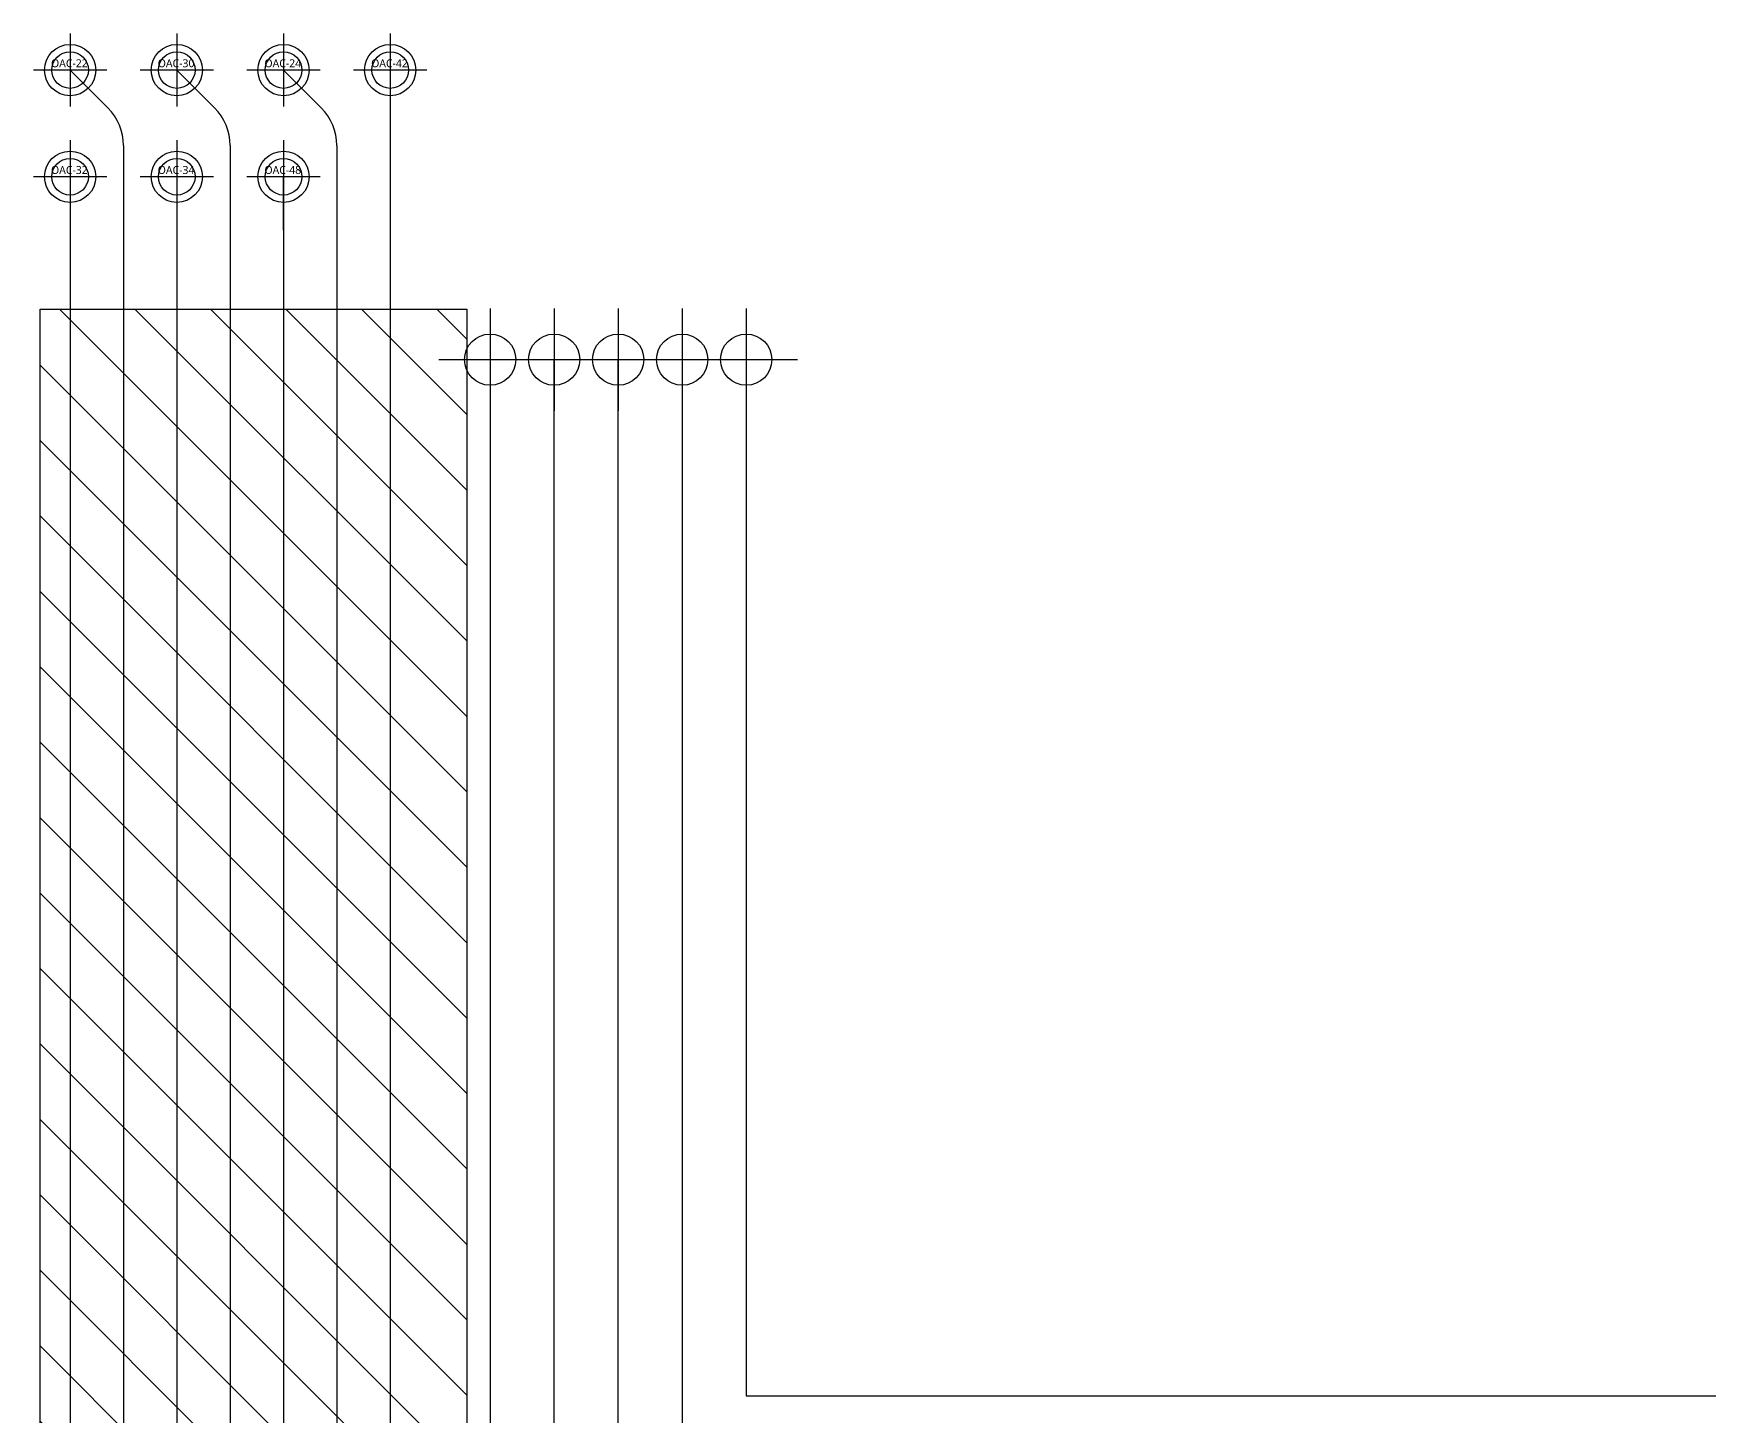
# Model space of a CAD drawing. Header units: millimetres. Extents: x 0 to 504600, y 0 to 118800.
# Drawn here: x 428200 to 432127, y 53459 to 56700 of the extents above; entities that cross this region are included whole.
import ezdxf
from ezdxf.enums import TextEntityAlignment as Align

# ---------------------------------------------------------------- set-up
doc = ezdxf.new("R2010")
doc.units = ezdxf.units.MM
doc.header["$LTSCALE"] = 200
doc.linetypes.add('A-Floor Plan$0$A31-평면도$0$A31-평면도$0$HIDDEN', pattern=[9.525, 6.35, -3.175])
for name, color, linetype in [('LG-AIRCON', 240, 'Continuous'), ('LG-RLRG', 3, 'Continuous'), ('LG-TEXT', 2, 'Continuous'), ('PIPE', 3, 'Continuous'), ('냉매배관평면도', 2, 'Continuous')]:
    doc.layers.add(name, color=color, linetype=linetype)
doc.styles.add('SUNJIN', font='malgun.ttf')

# ---------------------------------------------------------------- blocks, each defined once
blk = doc.blocks.new('A$C6AC5147B')
at = {"layer": 'PIPE', "color": 1, "linetype": 'Continuous'}
for p, q in [((75, 150), (75, 0)), ((150, 75), (0, 75))]:
    blk.add_line(p, q, dxfattribs=at)
at = {"layer": 'PIPE', "color": 0, "linetype": 'Continuous'}
for radius in [52.5, 37.5]:
    blk.add_circle((75, 75), radius, dxfattribs=at)

msp = doc.modelspace()

# ---------------------------------------------------------------- hatches: boundary and pattern name
at = {"layer": 'LG-AIRCON'}
h = msp.add_hatch(dxfattribs=at)
h.set_pattern_fill('ANSI31', color=8, scale=1000, angle=270)
h.set_pattern_definition([(315, (530538.79, 251821.74), (88.38835, 88.38835), [])])
h.paths.add_polyline_path([(429215.3, 56054.2), (429215.3, 46638.4), (428215.3, 46638.4), (428215.3, 56054.2)])

# ---------------------------------------------------------------- linework, layer by layer
at = {"layer": 'LG-AIRCON', "color": 8}
msp.add_lwpolyline([(429215.3, 56054.2), (429215.3, 46638.4), (428215.3, 46638.4), (428215.3, 56054.2)], close=True, dxfattribs=at)
at = {"layer": 'LG-RLRG'}
for p, q in [((428285.7, 56614.3), (428374.1, 56525.9)), ((428285.7, 56614.3), (428374.1, 56525.9)), ((428535.7, 56614.3), (428624.1, 56525.9)), ((428535.7, 56614.3), (428624.1, 56525.9)), ((428785.7, 56614.3), (428874.1, 56525.9)), ((428785.7, 56614.3), (428874.1, 56525.9)), ((429035.7, 56614.3), (429035.7, 47223.4)), ((428410.7, 56437.5), (428410.7, 46873.4)), ((428660.7, 56437.5), (428660.7, 47013.4)), ((428910.7, 56437.5), (428910.7, 47153.4)), ((428285.7, 56364.3), (428285.7, 46803.4)), ((428535.7, 56364.3), (428535.7, 46943.4)), ((428535.7, 56364.3), (428535.7, 56239.3)), ((428785.7, 56364.3), (428785.7, 47083.4)), ((428785.7, 56239.3), (428785.7, 56364.3))]:
    msp.add_line(p, q, dxfattribs=at)
for centre in [(428285.7, 56437.5), (428535.7, 56437.5), (428785.7, 56437.5)]:
    msp.add_arc(centre, 125, 0, 45, dxfattribs=at)
at = {"layer": '냉매배관평면도', "color": 4, "linetype": 'A-Floor Plan$0$A31-평면도$0$A31-평면도$0$HIDDEN'}
for p, q in [((429269.8, 56055.8), (429269.8, 55815.8)), ((429419.8, 56055.8), (429419.8, 55815.8)), ((429569.8, 56055.8), (429569.8, 55815.8)), ((429719.8, 56055.8), (429719.8, 55815.8)), ((429869.8, 56055.8), (429869.8, 55815.8)), ((429149.8, 55935.8), (429389.8, 55935.8)), ((429299.8, 55935.8), (429539.8, 55935.8)), ((429449.8, 55935.8), (429689.8, 55935.8)), ((429449.8, 55935.8), (429689.8, 55935.8)), ((429599.8, 55935.8), (429839.8, 55935.8)), ((429749.8, 55935.8), (429989.8, 55935.8))]:
    msp.add_line(p, q, dxfattribs=at)
at = {"layer": '냉매배관평면도'}
for points in [[(429269.8, 55935.8), (429269.8, 49939.9), (430088.6, 49939.9), (432337.3, 49939.9), (432337.3, 50847.2), (432655.6, 50847.2)], [(430853.1, 50869.8), (430088.6, 50869.8), (429419.8, 50869.8), (429419.8, 55935.8)], [(432451, 52174.8), (430529.4, 52174.8), (429569.8, 52174.8), (429569.8, 55935.8)], [(429719.8, 55935.8), (429719.8, 53357.4), (430088.6, 53357.4), (433899.9, 53357.4), (433899.9, 52182.2), (434372.2, 52189.1)], [(429869.8, 55935.8), (429869.8, 53507.4), (430529.4, 53507.4), (435396.9, 53507.4), (435396.9, 50858.9), (435032.3, 50858.9)]]:
    msp.add_lwpolyline(points, dxfattribs=at)
at = {"layer": '냉매배관평면도', "color": 2}
for centre in [(429269.8, 55935.8), (429419.8, 55935.8), (429569.8, 55935.8), (429719.8, 55935.8), (429869.8, 55935.8)]:
    msp.add_circle(centre, 60, dxfattribs=at)

# ---------------------------------------------------------------- block references
at = {"layer": 'LG-RLRG', "xscale": 1.142857142857143, "yscale": 1.142857142857143, "zscale": 1.142857142857143}
for p in [(428200, 56528.6), (428450, 56528.6), (428700, 56528.6), (428950, 56528.6), (428200, 56278.6), (428450, 56278.6), (428700, 56278.6)]:
    msp.add_blockref('A$C6AC5147B', p, dxfattribs=at)

# ---------------------------------------------------------------- texts
at = {"layer": 'LG-TEXT', "color": 2, "style": 'SUNJIN'}
for s, p in [('OAC-22', (428284, 56620.9)), ('OAC-30', (428534, 56620.9)), ('OAC-24', (428784, 56620.9)), ('OAC-42', (429034, 56620.9)), ('OAC-32', (428284, 56370.9)), ('OAC-34', (428534, 56370.9)), ('OAC-48', (428784, 56370.9))]:
    msp.add_text(s, height=18.75, dxfattribs=at).set_placement(p, align=Align.CENTER)

doc.saveas('drawing.dxf')
